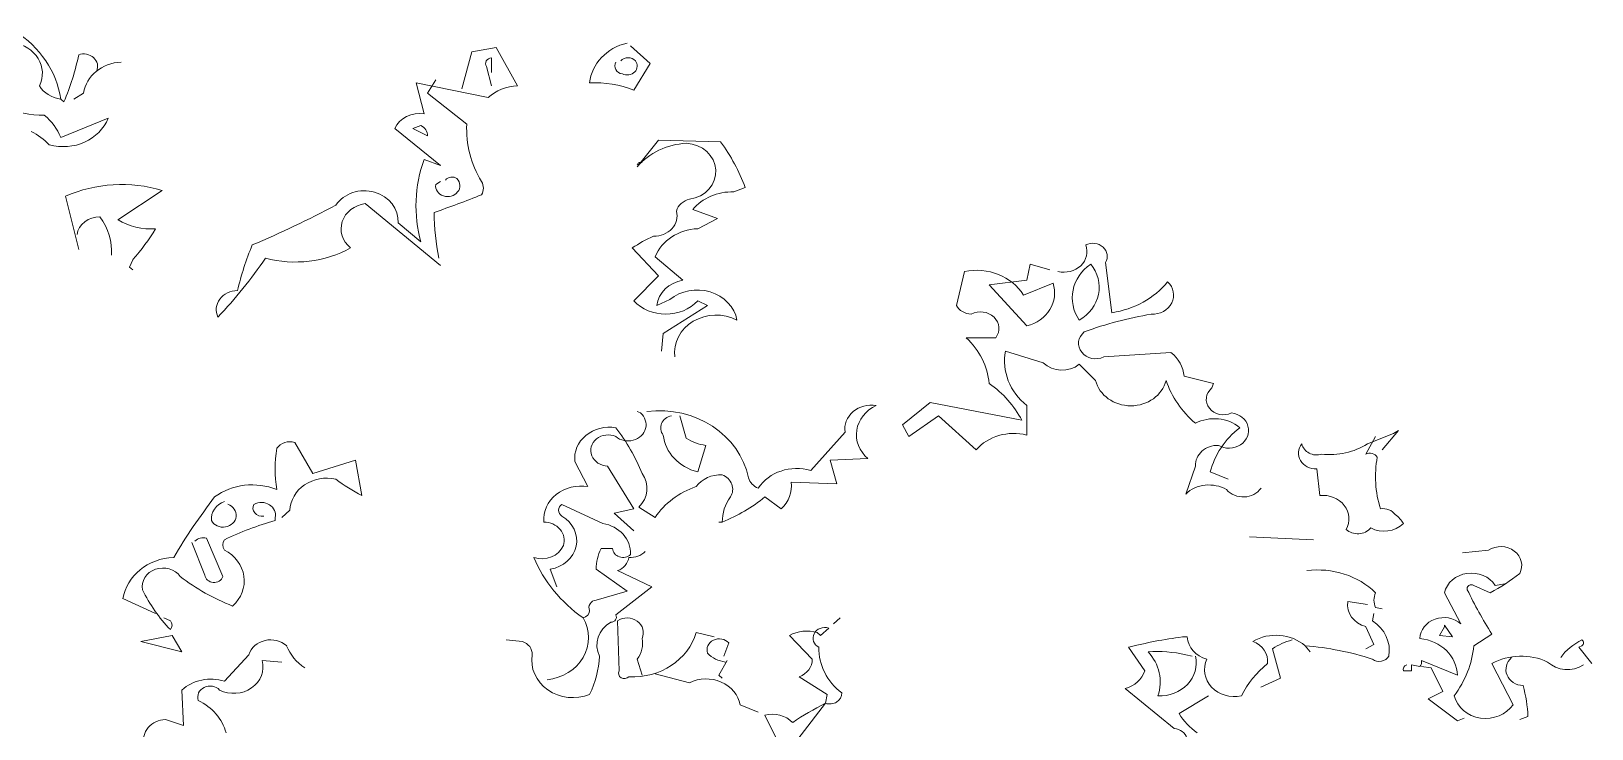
# Model space of a CAD drawing. Header units: metres. Extents: x -208167 to 103314, y -235023 to -104369.
# Drawn here: x -80725 to -75517, y -226765 to -224437 of the extents above; entities that cross this region are included whole.
import ezdxf

# ---------------------------------------------------------------- set-up
doc = ezdxf.new("R2010")
doc.units = ezdxf.units.M
doc.layers.add('FF', color=8, linetype='Continuous')
doc.layers.add('LH', color=94, linetype='Continuous')

# ---------------------------------------------------------------- blocks, each defined once
blk = doc.blocks.new('A$C6F3D4511')
at = {"layer": 'LH', "lineweight": 0}
for p, q in [((1138.13, 3026.75), (1129.02, 2988.8)), ((1160.9, 3031.3), (1138.13, 3026.75)), ((1180.63, 2991.84), (1160.9, 3031.3)), ((1303.59, 3014.61), (1285.37, 3032.82)), ((1151.79, 3011.57), (1156.35, 2991.84)), ((1156.35, 3005.5), (1156.35, 3020.68)), ((1288.41, 2987.28), (1303.59, 3014.61)), ((1086.52, 2994.87), (1153.31, 2979.69)), ((1094.11, 2963), (1086.52, 2994.87)), ((1097.15, 2984.25), (1104.74, 2997.91)), ((769.28, 2978.18), (778.38, 2984.25)), ((1133.58, 2952.37), (1097.15, 2984.25)), ((760.17, 2975.14), (757.13, 2978.18)), ((757.13, 2938.71), (801.15, 2958.44)), ((1109.29, 2909.87), (1066.79, 2947.82)), ((1091.08, 2950.85), (1083.49, 2947.82)), ((1083.49, 2947.82), (1097.15, 2940.23)), ((1311.18, 2935.67), (1291.44, 2908.35)), ((1368.86, 2934.16), (1311.18, 2935.67)), ((1094.11, 2915.94), (1109.29, 2909.87)), ((1291.44, 2911.39), (1292.96, 2909.87)), ((1292.96, 2909.87), (1292.96, 2912.9)), ((1292.96, 2912.9), (1296, 2912.9)), ((851.24, 2884.06), (810.26, 2853.7)), ((1104.74, 2890.14), (1109.29, 2893.17)), ((1381, 2882.55), (1391.63, 2887.1)), ((773.83, 2823.35), (761.69, 2877.99)), ((1109.29, 2806.65), (1039.47, 2870.4)), ((1365.82, 2855.22), (1343.05, 2864.33)), ((1069.83, 2850.67), (1091.08, 2830.94)), ((1347.61, 2844.6), (1365.82, 2855.22)), ((1286.89, 2824.86), (1311.18, 2796.02)), ((823.92, 2812.72), (820.89, 2805.13)), ((1333.95, 2791.47), (1308.14, 2815.76)), ((1652.71, 2791.47), (1655.75, 2808.17)), ((1655.75, 2808.17), (1673.96, 2802.1)), ((1725.57, 2809.69), (1731.64, 2758.08)), ((820.89, 2805.13), (823.92, 2802.1)), ((1311.18, 2796.02), (1288.41, 2770.22)), ((1587.44, 2765.67), (1595.03, 2800.58)), ((1617.8, 2786.92), (1652.71, 2791.47)), ((1652.71, 2744.41), (1617.8, 2786.92)), ((1649.67, 2776.29), (1677, 2788.43)), ((1321.8, 2771.74), (1309.66, 2765.67)), ((1356.71, 2765.67), (1315.73, 2736.82)), ((1347.61, 2770.22), (1356.71, 2765.67)), ((1315.73, 2736.82), (1314.21, 2718.61)), ((1596.55, 2732.27), (1623.87, 2732.27)), ((1667.89, 2706.47), (1632.98, 2718.61)), ((1724.05, 2712.54), (1786.29, 2717.09)), ((1716.46, 2688.25), (1701.28, 2704.95)), ((1798.43, 2692.8), (1825.75, 2685.21)), ((1825.75, 2685.21), (1824.24, 2680.66)), ((1537.35, 2642.71), (1563.15, 2665.48)), ((1563.15, 2665.48), (1648.16, 2647.27)), ((1652.71, 2662.45), (1652.71, 2632.09)), ((1291.44, 2656.37), (1294.48, 2654.86)), ((1336.98, 2629.05), (1330.91, 2651.82)), ((1570.74, 2651.82), (1543.42, 2630.57)), ((1605.65, 2616.91), (1570.74, 2651.82)), ((1452.34, 2595.66), (1484.22, 2635.12)), ((1543.42, 2630.57), (1537.35, 2642.71)), ((1968.44, 2622.98), (1992.73, 2633.61)), ((1997.28, 2636.64), (1982.1, 2616.91)), ((1992.73, 2633.61), (1997.28, 2636.64)), ((974.2, 2624.5), (990.89, 2592.62)), ((1347.61, 2594.14), (1355.2, 2621.46)), ((1976.03, 2630.57), (1966.92, 2612.35)), ((990.89, 2592.62), (1030.36, 2606.28)), ((1030.36, 2606.28), (1036.43, 2569.85)), ((1233.76, 2604.76), (1245.91, 2578.96)), ((1505.47, 2607.8), (1470.56, 2606.28)), ((1470.56, 2606.28), (1476.63, 2582)), ((1264.12, 2600.21), (1288.41, 2556.19)), ((1809.06, 2600.21), (1799.95, 2571.37)), ((1839.42, 2586.55), (1822.72, 2594.14)), ((1924.42, 2569.85), (1921.38, 2597.18)), ((1476.63, 2582), (1434.13, 2583.51)), ((1259.57, 2541.01), (1221.62, 2560.74)), ((1425.02, 2556.19), (1409.84, 2568.33)), ((955.98, 2547.08), (955.98, 2544.05)), ((969.64, 2554.67), (962.05, 2547.08)), ((1288.41, 2556.19), (1270.19, 2551.64)), ((1270.19, 2551.64), (1288.41, 2533.42)), ((1308.14, 2547.08), (1292.96, 2557.71)), ((1367.34, 2542.53), (1370.38, 2542.53)), ((1370.38, 2542.53), (1367.34, 2542.53)), ((890.71, 2487.88), (878.57, 2521.28)), ((892.23, 2525.83), (907.41, 2486.37)), ((1859.15, 2527.35), (1918.35, 2524.31)), ((1258.05, 2515.21), (1268.67, 2515.21)), ((2080.77, 2513.69), (2056.48, 2510.65)), ((1210.99, 2493.96), (1217.06, 2475.74)), ((1282.34, 2471.19), (1253.5, 2493.96)), ((1273.23, 2492.44), (1305.1, 2475.74)), ((1305.1, 2475.74), (1271.71, 2446.9)), ((2067.1, 2477.26), (2082.28, 2469.67)), ((2095.95, 2478.78), (2086.84, 2477.26)), ((845.17, 2448.42), (814.81, 2463.6)), ((1253.5, 2462.08), (1282.34, 2471.19)), ((1968.44, 2457.53), (1950.22, 2460.56)), ((2039.78, 2469.67), (2054.96, 2437.79)), ((1972.99, 2440.83), (1974.51, 2448.42)), ((1976.03, 2454.49), (1982.1, 2452.97)), ((858.83, 2440.83), (852.76, 2443.86)), ((1274.75, 2389.22), (1273.23, 2440.83)), ((1461.45, 2425.65), (1469.04, 2433.24)), ((1479.67, 2443.86), (1473.59, 2437.79)), ((1966.92, 2434.76), (1974.51, 2416.54)), ((2039.78, 2434.76), (2035.23, 2425.65)), ((2047.37, 2424.13), (2039.78, 2436.27)), ((2039.78, 2436.27), (2039.78, 2434.76)), ((831.51, 2419.58), (860.35, 2425.65)), ((869.46, 2408.95), (831.51, 2419.58)), ((860.35, 2425.65), (869.46, 2408.95)), ((1185.19, 2419.58), (1170.01, 2421.1)), ((1362.79, 2424.13), (1346.09, 2428.69)), ((1376.45, 2418.06), (1371.89, 2404.4)), ((1453.86, 2401.36), (1432.61, 2425.65)), ((1458.42, 2428.69), (1461.45, 2425.65)), ((1796.91, 2424.13), (1801.47, 2424.13)), ((1974.51, 2416.54), (1966.92, 2411.99)), ((2035.23, 2425.65), (2047.37, 2424.13)), ((2067.1, 2415.02), (2083.8, 2427.17)), ((931.69, 2405.92), (908.93, 2378.59)), ((1291.44, 2401.36), (1296, 2384.67)), ((1762, 2389.22), (1746.82, 2413.51)), ((1799.95, 2405.92), (1806.02, 2404.4)), ((1880.4, 2411.99), (1887.99, 2381.63)), ((1910.76, 2415.02), (1915.31, 2408.95)), ((2167.29, 2415.02), (2164.25, 2413.51)), ((2164.25, 2413.51), (2176.4, 2396.81)), ((943.84, 2399.84), (962.05, 2398.33)), ((1374.93, 2399.84), (1367.34, 2384.67)), ((2009.42, 2389.22), (2001.83, 2389.22)), ((2009.42, 2395.29), (2009.42, 2389.22)), ((2017.01, 2393.77), (2009.42, 2395.29)), ((2051.93, 2384.67), (2018.53, 2399.84)), ((2018.53, 2393.77), (2027.64, 2392.25)), ((2027.64, 2392.25), (2038.26, 2367.97)), ((2083.8, 2396.81), (2103.53, 2354.31)), ((1308.14, 2386.18), (1340.02, 2377.08)), ((1367.34, 2384.67), (1370.38, 2381.63)), ((1467.52, 2364.93), (1441.72, 2383.15)), ((1887.99, 2381.63), (1869.77, 2372.52)), ((869.46, 2369.49), (870.98, 2333.06)), ((1466, 2355.82), (1467.52, 2364.93)), ((1789.32, 2330.02), (1743.79, 2371)), ((1793.88, 2345.2), (1821.2, 2363.41)), ((2038.26, 2367.97), (2024.6, 2360.38)), ((2024.6, 2360.38), (2051.93, 2337.61)), ((1387.07, 2354.31), (1403.77, 2346.72)), ((1421.99, 2316.36), (1409.84, 2343.68)), ((1466, 2355.82), (1414.4, 2281.45)), ((870.98, 2333.06), (854.28, 2339.13)), ((2051.93, 2337.61), (2058, 2340.65)), ((2117.2, 2342.16), (2109.61, 2339.13))]:
    blk.add_line(p, q, dxfattribs=at)
for centre, radius, start, end in [((656.86, 2964.99), 101.13, 7.49, 55.17), ((708.75, 3004.74), 31.42, 335.76, 82.02), ((499.77, 3074.58), 278.74, 339.1, 349.48), ((778.49, 3011.68), 12.91, 338.83, 111.17), ((1294.07, 2990.5), 46.85, 104.5, 174.65), ((814.75, 2979.47), 36.68, 92.27, 172.52), ((1157.11, 3014.61), 6.12, 97.13, 209.74), ((1279.3, 3012.33), 8.49, 153.43, 259.7), ((1283.09, 3011.57), 9.14, 41.63, 138.37), ((1282.15, 3012.33), 9.42, 242.4, 34.33), ((1251.5, 2902.43), 92.53, 66.49, 92.52), ((760.93, 3004.74), 26.83, 208.74, 261.87), ((1182.66, 2950.47), 41.42, 92.8, 135.12), ((738.67, 3018), 56.62, 234.16, 273.32), ((704, 2919.73), 56.42, 19.66, 47.72), ((759.62, 2973.2), 44.08, 252.69, 340.44), ((1089.99, 2938.24), 25.1, 80.55, 157.56), ((1244.95, 2946.9), 111.51, 177.19, 208.8), ((697.17, 2887.85), 65.63, 41.25, 60.17), ((1085.26, 2940.48), 11.89, 358.78, 60.71), ((1340.97, 2870.32), 62.44, 93.66, 142.48), ((1335.44, 2903.64), 29.04, 279.07, 86.95), ((1198.18, 2822.53), 203.94, 18.46, 33.18), ((1238.52, 2868.23), 152.08, 161.72, 194.19), ((1115.91, 2888.94), 11.23, 173.9, 40.3), ((1119.85, 2890.62), 7.25, 50.4, 145.86), ((813.81, 2772.72), 117.46, 71.42, 116.34), ((1038.69, 2852.5), 31.19, 356.64, 148.31), ((751.77, 3772.92), 977.03, 291.08, 293.88), ((1134.34, 2886.34), 14.6, 332.1, 27.9), ((1379.45, 2837.14), 45.43, 88.04, 143.24), ((536.23, 3674.23), 935.46, 295.21, 300.58), ((1043.29, 2844.44), 26.25, 98.38, 228.22), ((1344.57, 2858.26), 17.31, 105.26, 164.74), ((792.87, 2836.04), 20.71, 88.09, 173.11), ((739.68, 2821.07), 64.62, 356.63, 33.5), ((840.45, 2897.96), 53.57, 235.7, 275.06), ((1387.93, 2865.1), 284.73, 180.77, 190.29), ((1307.57, 2857.88), 20.89, 267.4, 13.66), ((654.62, 2948.61), 217.09, 321.25, 331.37), ((1384.8, 2687.86), 168.4, 117.66, 125.55), ((1349.74, 2800.26), 44.39, 92.75, 159.57), ((1233.87, 2715.54), 319.55, 159.41, 168.21), ((974.43, 2908.05), 97.77, 253.63, 301.7), ((1687.18, 2821.11), 21.29, 254.68, 18.6), ((1713.85, 2816.18), 13.4, 331.02, 118.98), ((547.51, 3057.46), 467.59, 319.46, 328.66), ((1738.68, 2773.42), 43.86, 127.61, 211.52), ((1679.72, 2784.28), 40.09, 302.54, 36.58), ((1606.02, 2751.68), 50.12, 29.41, 102.66), ((920.96, 2761.18), 19.66, 89.68, 202.94), ((1338.96, 2762.42), 29.48, 99.79, 173.68), ((1347.08, 2744.01), 37.52, 9.94, 132.35), ((1643.23, 2778.35), 35.24, 285.61, 16.62), ((1717.97, 2837.94), 81.02, 279.72, 323.68), ((1769.02, 2776.28), 19.74, 267.26, 43.86), ((1318.01, 2795.43), 38.88, 220.43, 319.57), ((1601.86, 2772.5), 15.96, 205.35, 267.27), ((1364.76, 2716.98), 38.66, 60.09, 186.6), ((1609.86, 2741.95), 17.03, 325.37, 120.94), ((1825.15, 2446.13), 315.63, 100.42, 112.21), ((1716.58, 2726.59), 15.92, 132.42, 298.02), ((1541.29, 2678.99), 76.76, 4.65, 43.96), ((1693.31, 2708.26), 61.21, 170.26, 228.45), ((1685.36, 2722.74), 23.88, 222.97, 311.82), ((1763.52, 2690.53), 34.99, 3.73, 49.4), ((1553.28, 2602.48), 104.91, 25.27, 52.05), ((1749.1, 2695.71), 33.48, 192.87, 347.13), ((1879.88, 2718.68), 102.75, 197.22, 226.43), ((1834.97, 2668.91), 15.92, 132.42, 298.02), ((1508.42, 2638.46), 24.43, 79.05, 187.85), ((1528.44, 2632.46), 33.7, 117.15, 227.03), ((1283.14, 2642.67), 16.65, 226.61, 47.08), ((1312, 2573.17), 83.99, 10.22, 97.84), ((1325.85, 2639.52), 12.56, 101.64, 216.28), ((1826.51, 2614.63), 34.36, 46.79, 120.53), ((1840.06, 2636.82), 18.19, 237.58, 82.46), ((1265.78, 2608.04), 32.19, 79.39, 185.84), ((1108.54, 2525.66), 199.06, 19.66, 34.94), ((1640.57, 2589.2), 44.57, 74.19, 141.57), ((1907.06, 2574.5), 86.6, 131.18, 166.89), ((1102.47, 2597.18), 146.52, 171.66, 188.34), ((969.64, 2611.03), 14.22, 71.32, 148.64), ((1264.54, 2616.24), 16.03, 63.41, 268.51), ((1359.27, 2636.3), 43.74, 185.52, 254.54), ((1360.23, 2659.21), 38.08, 232.36, 262.4), ((1829.55, 2600.97), 20.51, 87.88, 182.12), ((1920.78, 2613.38), 16.21, 143.67, 272.13), ((1921.42, 2625.53), 13.93, 190.56, 288.93), ((1933.32, 2673.14), 61.23, 263.08, 305), ((1970.72, 2605.52), 7.81, 29.06, 119.05), ((2095.73, 2589.42), 119.84, 170.44, 196.1), ((1272.52, 2577.07), 28.16, 316.55, 33.51), ((1368.86, 2563.78), 27.36, 86.82, 146.31), ((1363.82, 2576.27), 16.22, 330.71, 66.16), ((1439.44, 2556.19), 41.52, 71.9, 149.21), ((934.78, 2525.62), 55.19, 65.69, 129.3), ((1003.58, 2553.7), 33.95, 75.39, 178.35), ((1122.41, 2720.92), 173.82, 230.63, 240.35), ((1239.43, 2544.98), 34.6, 79.21, 184.06), ((1372.81, 2508.63), 75.24, 110.8, 149.26), ((1409.84, 2591.86), 15.65, 194.04, 247.16), ((1401.92, 2579.07), 32.51, 315.27, 7.86), ((1821.68, 2550.68), 30.01, 57.28, 136.4), ((1853.31, 2587.77), 19.44, 217.55, 327.9), ((1424.22, 2205.89), 637.46, 145.35, 151.9), ((916.36, 2545.61), 19.64, 112.23, 184.55), ((907.7, 2549.37), 12.15, 205.99, 69.47), ((943.84, 2556.95), 8.49, 153.44, 280.3), ((943.08, 2549.53), 13.13, 349.27, 121.34), ((1226.17, 2554.67), 7.59, 126.87, 233.13), ((1311.03, 2676.38), 146.42, 293.91, 312.44), ((1416.81, 2542.89), 46.43, 146.77, 180.45), ((1927.05, 2545.78), 24.22, 333.42, 96.23), ((1205.6, 2523.36), 29.89, 280.39, 57.61), ((1982.86, 2542.91), 13.48, 32.35, 99.73), ((1975.27, 2526.59), 30.23, 28.5, 51.11), ((1034.04, 2291.93), 263.93, 107.2, 118.3), ((1204.92, 2523.56), 18.97, 343.74, 90), ((1254.32, 2510.38), 31.08, 357.7, 80.28), ((1959.45, 2545.33), 14.95, 224.05, 323.58), ((1983.88, 2557.24), 24.2, 239.17, 317.89), ((889.19, 2516.35), 9.96, 72.26, 139.63), ((917.27, 2519), 9.9, 147.53, 212.47), ((1203.4, 2525.83), 21.14, 248.96, 338.96), ((2091.97, 2497.72), 19.5, 334.74, 125.06), ((864.22, 2456.19), 49.96, 92.7, 171.48), ((890.59, 2481.94), 36.67, 315, 60), ((1328.91, 2555.71), 142.05, 200.44, 231.94), ((1308.9, 2493.2), 55.41, 156.6, 179.21), ((1278.3, 2515.69), 9.64, 182.85, 317.18), ((1266.49, 2508.64), 17.55, 292.59, 351.66), ((1285.59, 2523.77), 17.76, 264.39, 319.21), ((851.85, 2476.04), 19.12, 32.68, 190.06), ((1922.59, 2420.67), 72.51, 42.52, 98.17), ((2064.77, 2464.41), 25.53, 30.2, 168.12), ((1961.08, 2666.28), 230.97, 301.65, 310.02), ((995.58, 2636.55), 197.09, 229.64, 246.35), ((899.21, 2488.83), 8.56, 186.34, 343.27), ((2064.83, 2473.97), 4, 55.31, 198.43), ((978.35, 2535.59), 158.34, 203.4, 220.99), ((1254.44, 2454.49), 7.65, 97.13, 203.39), ((1973.51, 2457.33), 23.51, 172.09, 253.72), ((1993.49, 2462.08), 19.04, 156.5, 203.5), ((2489.85, 2658.65), 467.4, 203.44, 209.69), ((1239.33, 2451.71), 8.1, 284.47, 358.21), ((1266.9, 2444.62), 5.32, 272.73, 25.35), ((852.76, 2436.27), 7.59, 323.13, 36.87), ((1203.01, 2423.33), 43.5, 276.53, 28.18), ((1282.07, 2415.7), 27.93, 122.28, 203.86), ((1282.12, 2428.6), 15.12, 336.67, 126.01), ((1465.44, 2422.93), 10.92, 70.75, 239.7), ((1951.55, 2410.52), 37.13, 350.52, 54.72), ((2039.38, 2421.73), 22.38, 45.88, 177.73), ((951.8, 2400.31), 20.88, 44.83, 164.41), ((1179.87, 2406.17), 14.42, 359, 68.38), ((1287.38, 2443.62), 60.58, 266.66, 345.73), ((1268.93, 2417.3), 27.59, 324.71, 11.1), ((1367.66, 2410.75), 11.43, 39.73, 196.87), ((1448.79, 2399.28), 30.94, 71.88, 121.54), ((1847.33, 2063.05), 364.58, 97.95, 106), ((1826.13, 2425.19), 24.69, 182.47, 254.85), ((1883.58, 2386.5), 39.4, 46.39, 122.9), ((1853.84, 2399.09), 22.13, 354.09, 67.83), ((1913.8, 2367.96), 55.26, 105.95, 127.18), ((2012.68, 2383.6), 39.26, 1.56, 83.67), ((2191.12, 2375.48), 51.46, 117.59, 147.83), ((2165.01, 2418.06), 3.79, 306.87, 53.13), ((1014.8, 2432.86), 51.39, 200.31, 232.2), ((1231.99, 2399.86), 38.18, 170.87, 293.84), ((1143.44, 2409.71), 113.22, 336.7, 357.31), ((1377.42, 2425.54), 27.51, 221.17, 261.61), ((1434.41, 2401.17), 19.45, 292.06, 0.56), ((1520.93, 2412.72), 61, 179.27, 229.34), ((1772.63, 2293.95), 115.25, 76.29, 93.78), ((1728.23, 2377.91), 48.15, 342.48, 40.14), ((1775.66, 2397.48), 34.1, 267.45, 11.7), ((1845.11, 2390.36), 27.7, 156.6, 283.46), ((1889.38, 2169.06), 246.9, 70.21, 85.03), ((1979.44, 2408.57), 9.67, 228.18, 334.44), ((1954.77, 2425.65), 112.84, 326.53, 354.59), ((2110.94, 2352.2), 52.22, 62.06, 121.31), ((2113.57, 2390.76), 16.75, 133.63, 266.82), ((917.59, 2393.14), 27.09, 240.81, 14.33), ((1279.71, 2386.8), 5.52, 154.08, 318.54), ((1735.94, 2397.06), 27.21, 286.75, 343.25), ((1944.12, 2321.63), 101.56, 132.24, 155.7), ((2006.39, 2390.74), 4.8, 108.44, 198.43), ((2011.7, 2398.33), 7, 319.4, 12.53), ((2153.88, 2416.29), 25.76, 224.2, 305.41), ((896.29, 2343.3), 37.49, 70.3, 135.69), ((895.58, 2362.18), 11.43, 39.73, 196.87), ((1355.3, 2348.65), 32.27, 10.09, 118.26), ((1966.13, 2336.85), 151.16, 2.02, 14.24), ((860.13, 2313.25), 51.77, 13.64, 61.75), ((1469.92, 2366.39), 11.27, 249.69, 0.3), ((2078.11, 2370.25), 30.01, 193.16, 327.92), ((1416.67, 2319.24), 25.38, 41.61, 105.62), ((1590.98, 2130.34), 257.8, 119, 127.05), ((1851.56, 2377.08), 65.91, 208.93, 231.55), ((854.83, 2318.26), 20.88, 91.51, 193.68), ((1787.48, 2315.82), 14.32, 246.35, 82.61)]:
    blk.add_arc(centre, radius, start, end, dxfattribs=at)

msp = doc.modelspace()

# ---------------------------------------------------------------- block references
at = {"layer": 'FF', "xscale": 3.6, "yscale": 3.24, "zscale": 3.6}
msp.add_blockref('A$C6F3D4511', (-83352.17, -234312.79), dxfattribs=at)

doc.saveas('drawing.dxf')
